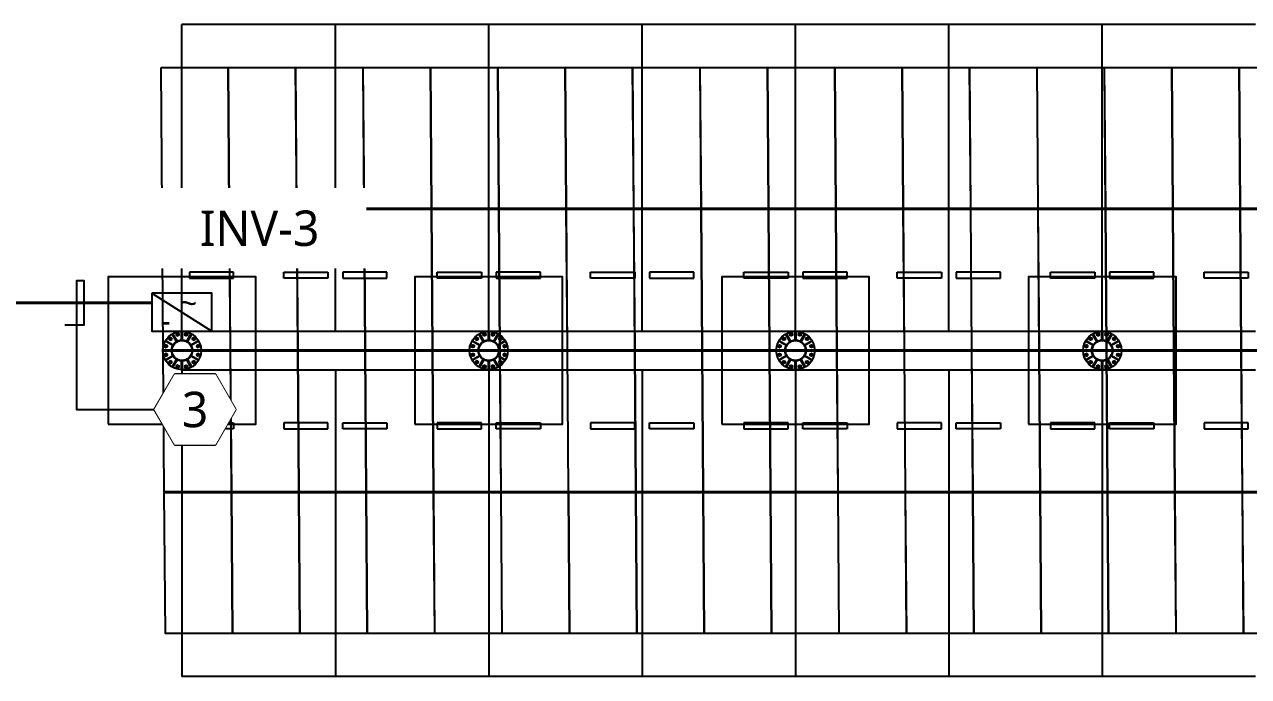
# Model space of a CAD drawing. Header units: millimetres. Extents: x 10297564 to 11610295, y -9287743 to -8409454.
# Drawn here: x 10778562 to 10799311, y -8887268 to -8876218 of the extents above; entities that cross this region are included whole.
import ezdxf
from ezdxf.enums import TextEntityAlignment as Align

# ---------------------------------------------------------------- set-up
doc = ezdxf.new("R2010")
doc.units = ezdxf.units.MM
doc.header["$LTSCALE"] = 100
doc.linetypes.add('CEN3', pattern=[14, 10, -1.5, 1, -1.5])
for name, color, linetype in [('4', 4, 'Continuous'), ('E-BACK', 8, 'Continuous'), ('E-TEXT', 7, 'Continuous'), ('E-TEXT-BOX', 7, 'Continuous'), ('module', 5, 'Continuous'), ('Sym', 2, 'Continuous'), ('TEXTLINE', 1, 'Continuous')]:
    doc.layers.add(name, color=color, linetype=linetype)
doc.layers.add('e-line', color=3, linetype='Continuous', lineweight=35)
doc.styles.add('MG', font='malgun.ttf')
doc.styles.add('새굴림', font='NGULIM.TTF')

# ---------------------------------------------------------------- blocks, each defined once
blk = doc.blocks.new('ANCHOR_BOLT-PLAN-M24')
at = {"layer": 'E-BACK'}
for p, q in [((-26, 0), (26, 0)), ((-20, -4), (-18, 3)), ((0, 21), (-18, 10)), ((-18, 10), (-18, -10)), ((-13, 16), (-15, 12)), ((-13, 16), (-6, 17)), ((0, 26), (0, -26)), ((18, 10), (0, 21)), ((7, 20), (3, 19)), ((7, 20), (12, 14)), ((18, -10), (18, 10)), ((20, 4), (18, 7)), ((20, 4), (18, -3)), ((-20, -4), (-18, -7)), ((-18, -10), (0, -21)), ((-7, -20), (-12, -14)), ((-7, -20), (-3, -19)), ((0, -21), (18, -10)), ((13, -16), (6, -17)), ((13, -16), (15, -12))]:
    blk.add_line(p, q, dxfattribs=at)
for radius in [22, 12]:
    blk.add_circle((0, 0), radius, dxfattribs=at)
blk = doc.blocks.new('Arrow_Circle')
blk.add_circle((0, 0), 1)
blk = doc.blocks.new('INV')
at = {"layer": '4', "color": 2}
blk.add_line((-483, 0), (0, 763), dxfattribs=at)
blk.add_lwpolyline([(-483, 0), (0, 0), (0, 763), (-483, 763)], close=True, dxfattribs=at)
at = {"layer": 'E-TEXT-BOX', "color": 2, "style": '새굴림'}
for s, p in [('~', (-217, 346)), ('-', (12, 106))]:
    blk.add_text(s, height=293, rotation=90, dxfattribs=at).set_placement(p)

msp = doc.modelspace()

# ---------------------------------------------------------------- linework, layer by layer
at = {"layer": 'E-BACK', "linetype": 'ByBlock', "ltscale": 1.8}
for p, q in [((10783831.9, -8876218.1), (10781231.9, -8876218.1)), ((10781231.9, -8881418.1), (10781231.9, -8876218.1)), ((10786431.9, -8876218.1), (10783831.9, -8876218.1)), ((10783831.9, -8881418.1), (10783831.9, -8876218.1)), ((10783831.9, -8881418.1), (10783831.9, -8876218.1)), ((10789031.9, -8876218.1), (10786431.9, -8876218.1)), ((10786431.9, -8881418.1), (10786431.9, -8876218.1)), ((10786431.9, -8881418.1), (10786431.9, -8876218.1)), ((10791631.9, -8876218.1), (10789031.9, -8876218.1)), ((10789031.9, -8881418.1), (10789031.9, -8876218.1)), ((10789031.9, -8881418.1), (10789031.9, -8876218.1)), ((10794231.9, -8876218.1), (10791631.9, -8876218.1)), ((10791631.9, -8881418.1), (10791631.9, -8876218.1)), ((10791631.9, -8881418.1), (10791631.9, -8876218.1)), ((10796831.9, -8876218.1), (10794231.9, -8876218.1)), ((10794231.9, -8881418.1), (10794231.9, -8876218.1)), ((10794231.9, -8881418.1), (10794231.9, -8876218.1)), ((10799431.9, -8876218.1), (10796831.9, -8876218.1)), ((10796831.9, -8881418.1), (10796831.9, -8876218.1)), ((10796831.9, -8881418.1), (10796831.9, -8876218.1)), ((10782106.9, -8880418.1), (10781356.9, -8880418.1)), ((10781356.9, -8880418.1), (10781356.9, -8880518.1)), ((10781356.9, -8880518.1), (10782106.9, -8880518.1)), ((10782106.9, -8880518.1), (10782106.9, -8880418.1)), ((10782956.9, -8880418.1), (10783706.9, -8880418.1)), ((10782956.9, -8880518.1), (10782956.9, -8880418.1)), ((10783706.9, -8880518.1), (10782956.9, -8880518.1)), ((10783706.9, -8880418.1), (10783706.9, -8880518.1)), ((10784706.9, -8880418.1), (10783956.9, -8880418.1)), ((10783956.9, -8880418.1), (10783956.9, -8880518.1)), ((10783956.9, -8880518.1), (10784706.9, -8880518.1)), ((10784706.9, -8880518.1), (10784706.9, -8880418.1)), ((10785556.9, -8880418.1), (10786306.9, -8880418.1)), ((10785556.9, -8880518.1), (10785556.9, -8880418.1)), ((10786306.9, -8880518.1), (10785556.9, -8880518.1)), ((10786306.9, -8880418.1), (10786306.9, -8880518.1)), ((10787306.9, -8880418.1), (10786556.9, -8880418.1)), ((10786556.9, -8880418.1), (10786556.9, -8880518.1)), ((10786556.9, -8880518.1), (10787306.9, -8880518.1)), ((10787306.9, -8880518.1), (10787306.9, -8880418.1)), ((10788156.9, -8880418.1), (10788906.9, -8880418.1)), ((10788156.9, -8880518.1), (10788156.9, -8880418.1)), ((10788906.9, -8880518.1), (10788156.9, -8880518.1)), ((10788906.9, -8880418.1), (10788906.9, -8880518.1)), ((10789906.9, -8880418.1), (10789156.9, -8880418.1)), ((10789156.9, -8880418.1), (10789156.9, -8880518.1)), ((10789156.9, -8880518.1), (10789906.9, -8880518.1)), ((10789906.9, -8880518.1), (10789906.9, -8880418.1)), ((10790756.9, -8880418.1), (10791506.9, -8880418.1)), ((10790756.9, -8880518.1), (10790756.9, -8880418.1)), ((10791506.9, -8880518.1), (10790756.9, -8880518.1)), ((10791506.9, -8880418.1), (10791506.9, -8880518.1)), ((10792506.9, -8880418.1), (10791756.9, -8880418.1)), ((10791756.9, -8880418.1), (10791756.9, -8880518.1)), ((10791756.9, -8880518.1), (10792506.9, -8880518.1)), ((10792506.9, -8880518.1), (10792506.9, -8880418.1)), ((10793356.9, -8880418.1), (10794106.9, -8880418.1)), ((10793356.9, -8880518.1), (10793356.9, -8880418.1)), ((10794106.9, -8880518.1), (10793356.9, -8880518.1)), ((10794106.9, -8880418.1), (10794106.9, -8880518.1)), ((10795106.9, -8880418.1), (10794356.9, -8880418.1)), ((10794356.9, -8880418.1), (10794356.9, -8880518.1)), ((10794356.9, -8880518.1), (10795106.9, -8880518.1)), ((10795106.9, -8880518.1), (10795106.9, -8880418.1)), ((10795956.9, -8880418.1), (10796706.9, -8880418.1)), ((10795956.9, -8880518.1), (10795956.9, -8880418.1)), ((10796706.9, -8880518.1), (10795956.9, -8880518.1)), ((10796706.9, -8880418.1), (10796706.9, -8880518.1)), ((10797706.9, -8880418.1), (10796956.9, -8880418.1)), ((10796956.9, -8880418.1), (10796956.9, -8880518.1)), ((10796956.9, -8880518.1), (10797706.9, -8880518.1)), ((10797706.9, -8880518.1), (10797706.9, -8880418.1)), ((10798556.9, -8880418.1), (10799306.9, -8880418.1)), ((10798556.9, -8880518.1), (10798556.9, -8880418.1)), ((10799306.9, -8880518.1), (10798556.9, -8880518.1)), ((10799306.9, -8880418.1), (10799306.9, -8880518.1)), ((10781231.9, -8881418.1), (10783831.9, -8881418.1)), ((10783831.9, -8881418.1), (10786431.9, -8881418.1)), ((10786431.9, -8881418.1), (10789031.9, -8881418.1)), ((10789031.9, -8881418.1), (10791631.9, -8881418.1)), ((10791631.9, -8881418.1), (10794231.9, -8881418.1)), ((10794231.9, -8881418.1), (10796831.9, -8881418.1)), ((10796831.9, -8881418.1), (10799431.9, -8881418.1)), ((10781231.9, -8882068.1), (10783831.9, -8882068.1)), ((10781231.9, -8882068.1), (10781231.9, -8887268.1)), ((10783831.9, -8882068.1), (10786431.9, -8882068.1)), ((10783831.9, -8882068.1), (10783831.9, -8887268.1)), ((10783831.9, -8882068.1), (10783831.9, -8887268.1)), ((10786431.9, -8882068.1), (10789031.9, -8882068.1)), ((10786431.9, -8882068.1), (10786431.9, -8887268.1)), ((10786431.9, -8882068.1), (10786431.9, -8887268.1)), ((10789031.9, -8882068.1), (10791631.9, -8882068.1)), ((10789031.9, -8882068.1), (10789031.9, -8887268.1)), ((10789031.9, -8882068.1), (10789031.9, -8887268.1)), ((10791631.9, -8882068.1), (10794231.9, -8882068.1)), ((10791631.9, -8882068.1), (10791631.9, -8887268.1)), ((10791631.9, -8882068.1), (10791631.9, -8887268.1)), ((10794231.9, -8882068.1), (10796831.9, -8882068.1)), ((10794231.9, -8882068.1), (10794231.9, -8887268.1)), ((10794231.9, -8882068.1), (10794231.9, -8887268.1)), ((10796831.9, -8882068.1), (10799431.9, -8882068.1)), ((10796831.9, -8882068.1), (10796831.9, -8887268.1)), ((10796831.9, -8882068.1), (10796831.9, -8887268.1)), ((10781356.9, -8883068.1), (10781356.9, -8882968.1)), ((10781356.9, -8882968.1), (10782106.9, -8882968.1)), ((10782106.9, -8882968.1), (10782106.9, -8883068.1)), ((10783706.9, -8882968.1), (10782956.9, -8882968.1)), ((10782956.9, -8882968.1), (10782956.9, -8883068.1)), ((10783706.9, -8883068.1), (10783706.9, -8882968.1)), ((10783956.9, -8883068.1), (10783956.9, -8882968.1)), ((10783956.9, -8882968.1), (10784706.9, -8882968.1)), ((10784706.9, -8882968.1), (10784706.9, -8883068.1)), ((10786306.9, -8882968.1), (10785556.9, -8882968.1)), ((10785556.9, -8882968.1), (10785556.9, -8883068.1)), ((10786306.9, -8883068.1), (10786306.9, -8882968.1)), ((10786556.9, -8883068.1), (10786556.9, -8882968.1)), ((10786556.9, -8882968.1), (10787306.9, -8882968.1)), ((10787306.9, -8882968.1), (10787306.9, -8883068.1)), ((10788906.9, -8882968.1), (10788156.9, -8882968.1)), ((10788156.9, -8882968.1), (10788156.9, -8883068.1)), ((10788906.9, -8883068.1), (10788906.9, -8882968.1)), ((10789156.9, -8883068.1), (10789156.9, -8882968.1)), ((10789156.9, -8882968.1), (10789906.9, -8882968.1)), ((10789906.9, -8882968.1), (10789906.9, -8883068.1)), ((10791506.9, -8882968.1), (10790756.9, -8882968.1)), ((10790756.9, -8882968.1), (10790756.9, -8883068.1)), ((10791506.9, -8883068.1), (10791506.9, -8882968.1)), ((10791756.9, -8883068.1), (10791756.9, -8882968.1)), ((10791756.9, -8882968.1), (10792506.9, -8882968.1)), ((10792506.9, -8882968.1), (10792506.9, -8883068.1)), ((10794106.9, -8882968.1), (10793356.9, -8882968.1)), ((10793356.9, -8882968.1), (10793356.9, -8883068.1)), ((10794106.9, -8883068.1), (10794106.9, -8882968.1)), ((10794356.9, -8883068.1), (10794356.9, -8882968.1)), ((10794356.9, -8882968.1), (10795106.9, -8882968.1)), ((10795106.9, -8882968.1), (10795106.9, -8883068.1)), ((10796706.9, -8882968.1), (10795956.9, -8882968.1)), ((10795956.9, -8882968.1), (10795956.9, -8883068.1)), ((10796706.9, -8883068.1), (10796706.9, -8882968.1)), ((10796956.9, -8883068.1), (10796956.9, -8882968.1)), ((10796956.9, -8882968.1), (10797706.9, -8882968.1)), ((10797706.9, -8882968.1), (10797706.9, -8883068.1)), ((10799306.9, -8882968.1), (10798556.9, -8882968.1)), ((10798556.9, -8882968.1), (10798556.9, -8883068.1)), ((10799306.9, -8883068.1), (10799306.9, -8882968.1)), ((10782106.9, -8883068.1), (10781356.9, -8883068.1)), ((10782956.9, -8883068.1), (10783706.9, -8883068.1)), ((10784706.9, -8883068.1), (10783956.9, -8883068.1)), ((10785556.9, -8883068.1), (10786306.9, -8883068.1)), ((10787306.9, -8883068.1), (10786556.9, -8883068.1)), ((10788156.9, -8883068.1), (10788906.9, -8883068.1)), ((10789906.9, -8883068.1), (10789156.9, -8883068.1)), ((10790756.9, -8883068.1), (10791506.9, -8883068.1)), ((10792506.9, -8883068.1), (10791756.9, -8883068.1)), ((10793356.9, -8883068.1), (10794106.9, -8883068.1)), ((10795106.9, -8883068.1), (10794356.9, -8883068.1)), ((10795956.9, -8883068.1), (10796706.9, -8883068.1)), ((10797706.9, -8883068.1), (10796956.9, -8883068.1)), ((10798556.9, -8883068.1), (10799306.9, -8883068.1)), ((10783831.9, -8887268.1), (10781231.9, -8887268.1)), ((10786431.9, -8887268.1), (10783831.9, -8887268.1)), ((10789031.9, -8887268.1), (10786431.9, -8887268.1)), ((10791631.9, -8887268.1), (10789031.9, -8887268.1)), ((10794231.9, -8887268.1), (10791631.9, -8887268.1)), ((10796831.9, -8887268.1), (10794231.9, -8887268.1)), ((10799431.9, -8887268.1), (10796831.9, -8887268.1))]:
    msp.add_line(p, q, dxfattribs=at)
at = {"layer": 'E-BACK'}
for points in [[(10779981.9, -8882993.1), (10782481.9, -8882993.1), (10782481.9, -8880493.1), (10779981.9, -8880493.1)], [(10785181.9, -8882993.1), (10787681.9, -8882993.1), (10787681.9, -8880493.1), (10785181.9, -8880493.1)], [(10790381.9, -8882993.1), (10792881.9, -8882993.1), (10792881.9, -8880493.1), (10790381.9, -8880493.1)], [(10795581.9, -8882993.1), (10798081.9, -8882993.1), (10798081.9, -8880493.1), (10795581.9, -8880493.1)]]:
    msp.add_lwpolyline(points, close=True, dxfattribs=at)
for points in [[(10781080.9, -8881649), (10781074.9, -8881659.4), (10780956.1, -8881590.8), (10780962.1, -8881580.4), (10781080.9, -8881649)], [(10781148.2, -8881586.1), (10781137.8, -8881592.1), (10781069.2, -8881473.3), (10781079.6, -8881467.3), (10781148.2, -8881586.1)], [(10781237.9, -8881565.3), (10781225.9, -8881565.3), (10781225.9, -8881428.1), (10781237.9, -8881428.1), (10781237.9, -8881565.3)], [(10781326, -8881592.1), (10781315.6, -8881586.1), (10781384.2, -8881467.3), (10781394.6, -8881473.3), (10781326, -8881592.1)], [(10781388.9, -8881659.4), (10781382.9, -8881649), (10781501.7, -8881580.4), (10781507.7, -8881590.8), (10781388.9, -8881659.4)], [(10786280.9, -8881649), (10786274.9, -8881659.4), (10786156.1, -8881590.8), (10786162.1, -8881580.4), (10786280.9, -8881649)], [(10786348.2, -8881586.1), (10786337.8, -8881592.1), (10786269.2, -8881473.3), (10786279.6, -8881467.3), (10786348.2, -8881586.1)], [(10786437.9, -8881565.3), (10786425.9, -8881565.3), (10786425.9, -8881428.1), (10786437.9, -8881428.1), (10786437.9, -8881565.3)], [(10786526, -8881592.1), (10786515.6, -8881586.1), (10786584.2, -8881467.3), (10786594.6, -8881473.3), (10786526, -8881592.1)], [(10786588.9, -8881659.4), (10786582.9, -8881649), (10786701.7, -8881580.4), (10786707.7, -8881590.8), (10786588.9, -8881659.4)], [(10791480.9, -8881649), (10791474.9, -8881659.4), (10791356.1, -8881590.8), (10791362.1, -8881580.4), (10791480.9, -8881649)], [(10791548.2, -8881586.1), (10791537.8, -8881592.1), (10791469.2, -8881473.3), (10791479.6, -8881467.3), (10791548.2, -8881586.1)], [(10791637.9, -8881565.3), (10791625.9, -8881565.3), (10791625.9, -8881428.1), (10791637.9, -8881428.1), (10791637.9, -8881565.3)], [(10791726, -8881592.1), (10791715.6, -8881586.1), (10791784.2, -8881467.3), (10791794.6, -8881473.3), (10791726, -8881592.1)], [(10791788.9, -8881659.4), (10791782.9, -8881649), (10791901.7, -8881580.4), (10791907.7, -8881590.8), (10791788.9, -8881659.4)], [(10796680.9, -8881649), (10796674.9, -8881659.4), (10796556.1, -8881590.8), (10796562.1, -8881580.4), (10796680.9, -8881649)], [(10796748.2, -8881586.1), (10796737.8, -8881592.1), (10796669.2, -8881473.3), (10796679.6, -8881467.3), (10796748.2, -8881586.1)], [(10796837.9, -8881565.3), (10796825.9, -8881565.3), (10796825.9, -8881428.1), (10796837.9, -8881428.1), (10796837.9, -8881565.3)], [(10796926, -8881592.1), (10796915.6, -8881586.1), (10796984.2, -8881467.3), (10796994.6, -8881473.3), (10796926, -8881592.1)], [(10796988.9, -8881659.4), (10796982.9, -8881649), (10797101.7, -8881580.4), (10797107.7, -8881590.8), (10796988.9, -8881659.4)], [(10781054.1, -8881737.1), (10781054.1, -8881749.1), (10780916.9, -8881749.1), (10780916.9, -8881737.1), (10781054.1, -8881737.1)], [(10781409.7, -8881749.1), (10781409.7, -8881737.1), (10781546.9, -8881737.1), (10781546.9, -8881749.1), (10781409.7, -8881749.1)], [(10786254.1, -8881737.1), (10786254.1, -8881749.1), (10786116.9, -8881749.1), (10786116.9, -8881737.1), (10786254.1, -8881737.1)], [(10786609.7, -8881749.1), (10786609.7, -8881737.1), (10786746.9, -8881737.1), (10786746.9, -8881749.1), (10786609.7, -8881749.1)], [(10791454.1, -8881737.1), (10791454.1, -8881749.1), (10791316.9, -8881749.1), (10791316.9, -8881737.1), (10791454.1, -8881737.1)], [(10791809.7, -8881749.1), (10791809.7, -8881737.1), (10791946.9, -8881737.1), (10791946.9, -8881749.1), (10791809.7, -8881749.1)], [(10796654.1, -8881737.1), (10796654.1, -8881749.1), (10796516.9, -8881749.1), (10796516.9, -8881737.1), (10796654.1, -8881737.1)], [(10797009.7, -8881749.1), (10797009.7, -8881737.1), (10797146.9, -8881737.1), (10797146.9, -8881749.1), (10797009.7, -8881749.1)], [(10781074.9, -8881826.8), (10781080.9, -8881837.2), (10780962.1, -8881905.8), (10780956.1, -8881895.4), (10781074.9, -8881826.8)], [(10781137.8, -8881894.1), (10781148.2, -8881900.1), (10781079.6, -8882018.9), (10781069.2, -8882012.9), (10781137.8, -8881894.1)], [(10781225.9, -8881920.9), (10781237.9, -8881920.9), (10781237.9, -8882058.1), (10781225.9, -8882058.1), (10781225.9, -8881920.9)], [(10781315.6, -8881900.1), (10781326, -8881894.1), (10781394.6, -8882012.9), (10781384.2, -8882018.9), (10781315.6, -8881900.1)], [(10781382.9, -8881837.2), (10781388.9, -8881826.8), (10781507.7, -8881895.4), (10781501.7, -8881905.8), (10781382.9, -8881837.2)], [(10786274.9, -8881826.8), (10786280.9, -8881837.2), (10786162.1, -8881905.8), (10786156.1, -8881895.4), (10786274.9, -8881826.8)], [(10786337.8, -8881894.1), (10786348.2, -8881900.1), (10786279.6, -8882018.9), (10786269.2, -8882012.9), (10786337.8, -8881894.1)], [(10786425.9, -8881920.9), (10786437.9, -8881920.9), (10786437.9, -8882058.1), (10786425.9, -8882058.1), (10786425.9, -8881920.9)], [(10786515.6, -8881900.1), (10786526, -8881894.1), (10786594.6, -8882012.9), (10786584.2, -8882018.9), (10786515.6, -8881900.1)], [(10786582.9, -8881837.2), (10786588.9, -8881826.8), (10786707.7, -8881895.4), (10786701.7, -8881905.8), (10786582.9, -8881837.2)], [(10791474.9, -8881826.8), (10791480.9, -8881837.2), (10791362.1, -8881905.8), (10791356.1, -8881895.4), (10791474.9, -8881826.8)], [(10791537.8, -8881894.1), (10791548.2, -8881900.1), (10791479.6, -8882018.9), (10791469.2, -8882012.9), (10791537.8, -8881894.1)], [(10791625.9, -8881920.9), (10791637.9, -8881920.9), (10791637.9, -8882058.1), (10791625.9, -8882058.1), (10791625.9, -8881920.9)], [(10791715.6, -8881900.1), (10791726, -8881894.1), (10791794.6, -8882012.9), (10791784.2, -8882018.9), (10791715.6, -8881900.1)], [(10791782.9, -8881837.2), (10791788.9, -8881826.8), (10791907.7, -8881895.4), (10791901.7, -8881905.8), (10791782.9, -8881837.2)], [(10796674.9, -8881826.8), (10796680.9, -8881837.2), (10796562.1, -8881905.8), (10796556.1, -8881895.4), (10796674.9, -8881826.8)], [(10796737.8, -8881894.1), (10796748.2, -8881900.1), (10796679.6, -8882018.9), (10796669.2, -8882012.9), (10796737.8, -8881894.1)], [(10796825.9, -8881920.9), (10796837.9, -8881920.9), (10796837.9, -8882058.1), (10796825.9, -8882058.1), (10796825.9, -8881920.9)], [(10796915.6, -8881900.1), (10796926, -8881894.1), (10796994.6, -8882012.9), (10796984.2, -8882018.9), (10796915.6, -8881900.1)], [(10796982.9, -8881837.2), (10796988.9, -8881826.8), (10797107.7, -8881895.4), (10797101.7, -8881905.8), (10796982.9, -8881837.2)]]:
    msp.add_lwpolyline(points, dxfattribs=at)
for centre, radius in [((10781231.9, -8881743.1), 325), ((10781231.9, -8881743.1), 177.8), ((10781231.9, -8881743.1), 169.8), ((10786431.9, -8881743.1), 325), ((10786431.9, -8881743.1), 177.8), ((10786431.9, -8881743.1), 169.8), ((10791631.9, -8881743.1), 325), ((10791631.9, -8881743.1), 177.8), ((10791631.9, -8881743.1), 169.8), ((10796831.9, -8881743.1), 325), ((10796831.9, -8881743.1), 177.8), ((10796831.9, -8881743.1), 169.8)]:
    msp.add_circle(centre, radius, dxfattribs=at)
at = {"layer": 'module', "color": 8, "linetype": 'Continuous', "ltscale": 2}
for points in [[(10780877.9, -8876946.9), (10782010.3, -8876946.9), (10782028.3, -8879337.7), (10780895.8, -8879337.7), (10780877.9, -8876946.9)], [(10782020.3, -8876946.9), (10783152.8, -8876946.9), (10783170.8, -8879337.7), (10782038.3, -8879337.7), (10782020.3, -8876946.9)], [(10783162.8, -8876946.9), (10784295.3, -8876946.9), (10784313.3, -8879337.7), (10783180.8, -8879337.7), (10783162.8, -8876946.9)], [(10784305.3, -8876946.9), (10785437.8, -8876946.9), (10785455.7, -8879337.7), (10784323.3, -8879337.7), (10784305.3, -8876946.9)], [(10785447.8, -8876946.9), (10786580.3, -8876946.9), (10786598.2, -8879337.7), (10785465.7, -8879337.7), (10785447.8, -8876946.9)], [(10786590.3, -8876946.9), (10787722.8, -8876946.9), (10787740.7, -8879337.7), (10786608.2, -8879337.7), (10786590.3, -8876946.9)], [(10787732.8, -8876946.9), (10788865.2, -8876946.9), (10788883.2, -8879337.7), (10787750.7, -8879337.7), (10787732.8, -8876946.9)], [(10788875.2, -8876946.9), (10790007.7, -8876946.9), (10790025.7, -8879337.7), (10788893.2, -8879337.7), (10788875.2, -8876946.9)], [(10790017.7, -8876946.9), (10791150.2, -8876946.9), (10791168.1, -8879337.7), (10790035.7, -8879337.7), (10790017.7, -8876946.9)], [(10791160.2, -8876946.9), (10792292.7, -8876946.9), (10792310.6, -8879337.7), (10791178.1, -8879337.7), (10791160.2, -8876946.9)], [(10792302.7, -8876946.9), (10793435.2, -8876946.9), (10793453.1, -8879337.7), (10792320.6, -8879337.7), (10792302.7, -8876946.9)], [(10793445.2, -8876946.9), (10794577.6, -8876946.9), (10794595.6, -8879337.7), (10793463.1, -8879337.7), (10793445.2, -8876946.9)], [(10794587.6, -8876946.9), (10795720.1, -8876946.9), (10795738.1, -8879337.7), (10794605.6, -8879337.7), (10794587.6, -8876946.9)], [(10795730.1, -8876946.9), (10796862.6, -8876946.9), (10796880.6, -8879337.7), (10795748.1, -8879337.7), (10795730.1, -8876946.9)], [(10796872.6, -8876946.9), (10798005.1, -8876946.9), (10798023, -8879337.7), (10796890.6, -8879337.7), (10796872.6, -8876946.9)], [(10798015.1, -8876946.9), (10799147.6, -8876946.9), (10799165.5, -8879337.7), (10798033, -8879337.7), (10798015.1, -8876946.9)], [(10799157.6, -8876946.9), (10800290.1, -8876946.9), (10800308, -8879337.7), (10799175.5, -8879337.7), (10799157.6, -8876946.9)], [(10780895.9, -8879347.4), (10782028.4, -8879347.4), (10782046.3, -8881738.3), (10780913.8, -8881738.3), (10780895.9, -8879347.4)], [(10782038.4, -8879347.4), (10783170.8, -8879347.4), (10783188.8, -8881738.3), (10782056.3, -8881738.3), (10782038.4, -8879347.4)], [(10783180.8, -8879347.4), (10784313.3, -8879347.4), (10784331.3, -8881738.3), (10783198.8, -8881738.3), (10783180.8, -8879347.4)], [(10784323.3, -8879347.4), (10785455.8, -8879347.4), (10785473.8, -8881738.3), (10784341.3, -8881738.3), (10784323.3, -8879347.4)], [(10785465.8, -8879347.4), (10786598.3, -8879347.4), (10786616.2, -8881738.3), (10785483.8, -8881738.3), (10785465.8, -8879347.4)], [(10786608.3, -8879347.4), (10787740.8, -8879347.4), (10787758.7, -8881738.3), (10786626.2, -8881738.3), (10786608.3, -8879347.4)], [(10787750.8, -8879347.4), (10788883.3, -8879347.4), (10788901.2, -8881738.3), (10787768.7, -8881738.3), (10787750.8, -8879347.4)], [(10788893.3, -8879347.4), (10790025.7, -8879347.4), (10790043.7, -8881738.3), (10788911.2, -8881738.3), (10788893.3, -8879347.4)], [(10790035.7, -8879347.4), (10791168.2, -8879347.4), (10791186.2, -8881738.3), (10790053.7, -8881738.3), (10790035.7, -8879347.4)], [(10791178.2, -8879347.4), (10792310.7, -8879347.4), (10792328.7, -8881738.3), (10791196.2, -8881738.3), (10791178.2, -8879347.4)], [(10792320.7, -8879347.4), (10793453.2, -8879347.4), (10793471.1, -8881738.3), (10792338.6, -8881738.3), (10792320.7, -8879347.4)], [(10793463.2, -8879347.4), (10794595.7, -8879347.4), (10794613.6, -8881738.3), (10793481.1, -8881738.3), (10793463.2, -8879347.4)], [(10794605.7, -8879347.4), (10795738.1, -8879347.4), (10795756.1, -8881738.3), (10794623.6, -8881738.3), (10794605.7, -8879347.4)], [(10795748.1, -8879347.4), (10796880.6, -8879347.4), (10796898.6, -8881738.3), (10795766.1, -8881738.3), (10795748.1, -8879347.4)], [(10796890.6, -8879347.4), (10798023.1, -8879347.4), (10798041.1, -8881738.3), (10796908.6, -8881738.3), (10796890.6, -8879347.4)], [(10798033.1, -8879347.4), (10799165.6, -8879347.4), (10799183.5, -8881738.3), (10798051.1, -8881738.3), (10798033.1, -8879347.4)], [(10799175.6, -8879347.4), (10800308.1, -8879347.4), (10800326, -8881738.3), (10799193.5, -8881738.3), (10799175.6, -8879347.4)], [(10780913.9, -8881748), (10782046.4, -8881748), (10782064.3, -8884138.8), (10780931.8, -8884138.8), (10780913.9, -8881748)], [(10782056.4, -8881748), (10783188.9, -8881748), (10783206.8, -8884138.8), (10782074.3, -8884138.8), (10782056.4, -8881748)], [(10783198.9, -8881748), (10784331.4, -8881748), (10784349.3, -8884138.8), (10783216.8, -8884138.8), (10783198.9, -8881748)], [(10784341.3, -8881748), (10785473.8, -8881748), (10785491.8, -8884138.8), (10784359.3, -8884138.8), (10784341.3, -8881748)], [(10785483.8, -8881748), (10786616.3, -8881748), (10786634.3, -8884138.8), (10785501.8, -8884138.8), (10785483.8, -8881748)], [(10786626.3, -8881748), (10787758.8, -8881748), (10787776.7, -8884138.8), (10786644.3, -8884138.8), (10786626.3, -8881748)], [(10787768.8, -8881748), (10788901.3, -8881748), (10788919.2, -8884138.8), (10787786.7, -8884138.8), (10787768.8, -8881748)], [(10788911.3, -8881748), (10790043.8, -8881748), (10790061.7, -8884138.8), (10788929.2, -8884138.8), (10788911.3, -8881748)], [(10790053.8, -8881748), (10791186.2, -8881748), (10791204.2, -8884138.8), (10790071.7, -8884138.8), (10790053.8, -8881748)], [(10791196.2, -8881748), (10792328.7, -8881748), (10792346.7, -8884138.8), (10791214.2, -8884138.8), (10791196.2, -8881748)], [(10792338.7, -8881748), (10793471.2, -8881748), (10793489.2, -8884138.8), (10792356.7, -8884138.8), (10792338.7, -8881748)], [(10793481.2, -8881748), (10794613.7, -8881748), (10794631.6, -8884138.8), (10793499.1, -8884138.8), (10793481.2, -8881748)], [(10794623.7, -8881748), (10795756.2, -8881748), (10795774.1, -8884138.8), (10794641.6, -8884138.8), (10794623.7, -8881748)], [(10795766.2, -8881748), (10796898.7, -8881748), (10796916.6, -8884138.8), (10795784.1, -8884138.8), (10795766.2, -8881748)], [(10796908.6, -8881748), (10798041.1, -8881748), (10798059.1, -8884138.8), (10796926.6, -8884138.8), (10796908.6, -8881748)], [(10798051.1, -8881748), (10799183.6, -8881748), (10799201.6, -8884138.8), (10798069.1, -8884138.8), (10798051.1, -8881748)], [(10799193.6, -8881748), (10800326.1, -8881748), (10800344, -8884138.8), (10799211.6, -8884138.8), (10799193.6, -8881748)], [(10780931.9, -8884148.5), (10782064.4, -8884148.5), (10782082.4, -8886539.3), (10780949.9, -8886539.3), (10780931.9, -8884148.5)], [(10782074.4, -8884148.5), (10783206.9, -8884148.5), (10783224.8, -8886539.3), (10782092.3, -8886539.3), (10782074.4, -8884148.5)], [(10783216.9, -8884148.5), (10784349.4, -8884148.5), (10784367.3, -8886539.3), (10783234.8, -8886539.3), (10783216.9, -8884148.5)], [(10784359.4, -8884148.5), (10785491.9, -8884148.5), (10785509.8, -8886539.3), (10784377.3, -8886539.3), (10784359.4, -8884148.5)], [(10785501.8, -8884148.5), (10786634.3, -8884148.5), (10786652.3, -8886539.3), (10785519.8, -8886539.3), (10785501.8, -8884148.5)], [(10786644.3, -8884148.5), (10787776.8, -8884148.5), (10787794.8, -8886539.3), (10786662.3, -8886539.3), (10786644.3, -8884148.5)], [(10787786.8, -8884148.5), (10788919.3, -8884148.5), (10788937.2, -8886539.3), (10787804.8, -8886539.3), (10787786.8, -8884148.5)], [(10788929.3, -8884148.5), (10790061.8, -8884148.5), (10790079.7, -8886539.3), (10788947.2, -8886539.3), (10788929.3, -8884148.5)], [(10790071.8, -8884148.5), (10791204.3, -8884148.5), (10791222.2, -8886539.3), (10790089.7, -8886539.3), (10790071.8, -8884148.5)], [(10791214.3, -8884148.5), (10792346.7, -8884148.5), (10792364.7, -8886539.3), (10791232.2, -8886539.3), (10791214.3, -8884148.5)], [(10792356.7, -8884148.5), (10793489.2, -8884148.5), (10793507.2, -8886539.3), (10792374.7, -8886539.3), (10792356.7, -8884148.5)], [(10793499.2, -8884148.5), (10794631.7, -8884148.5), (10794649.7, -8886539.3), (10793517.2, -8886539.3), (10793499.2, -8884148.5)], [(10794641.7, -8884148.5), (10795774.2, -8884148.5), (10795792.1, -8886539.3), (10794659.6, -8886539.3), (10794641.7, -8884148.5)], [(10795784.2, -8884148.5), (10796916.7, -8884148.5), (10796934.6, -8886539.3), (10795802.1, -8886539.3), (10795784.2, -8884148.5)], [(10796926.7, -8884148.5), (10798059.2, -8884148.5), (10798077.1, -8886539.3), (10796944.6, -8886539.3), (10796926.7, -8884148.5)], [(10798069.1, -8884148.5), (10799201.6, -8884148.5), (10799219.6, -8886539.3), (10798087.1, -8886539.3), (10798069.1, -8884148.5)], [(10799211.6, -8884148.5), (10800344.1, -8884148.5), (10800362.1, -8886539.3), (10799229.6, -8886539.3), (10799211.6, -8884148.5)]]:
    msp.add_lwpolyline(points, dxfattribs=at)
at = {"layer": 'Sym', "color": 1}
msp.add_lwpolyline([(10781108.4, -8882144.4), (10780763.3, -8882742.2), (10781108.4, -8883340), (10781798.8, -8883340), (10782143.9, -8882742.2), (10781798.8, -8882144.4)], close=True, dxfattribs=at)
at = {"layer": 'TEXTLINE', "color": 1, "ltscale": 1.5}
msp.add_lwpolyline([(10779249, -8881310.8), (10779575.3, -8881310.8), (10779575.3, -8880562.8), (10779443.6, -8880562.8), (10779443.6, -8882742.2), (10780763.3, -8882742.2)], dxfattribs=at)

# ---------------------------------------------------------------- block references
at = {"xscale": 1.333333333333333, "yscale": 1.333333333333333, "zscale": 1.333333333333333, "rotation": 270}
msp.add_blockref('INV', (10780723.2, -8881418.1), dxfattribs=at)
at = {"layer": 'E-BACK'}
for p in [(10781033.9, -8881545.1), (10781159.4, -8881472.6), (10781304.3, -8881472.6), (10781429.9, -8881545.1), (10786233.9, -8881545.1), (10786359.4, -8881472.6), (10786504.3, -8881472.6), (10786629.9, -8881545.1), (10791433.9, -8881545.1), (10791559.4, -8881472.6), (10791704.3, -8881472.6), (10791829.9, -8881545.1), (10796633.9, -8881545.1), (10796759.4, -8881472.6), (10796904.3, -8881472.6), (10797029.9, -8881545.1), (10780961.4, -8881670.6), (10781502.3, -8881670.6), (10786161.4, -8881670.6), (10786702.3, -8881670.6), (10791361.4, -8881670.6), (10791902.3, -8881670.6), (10796561.4, -8881670.6), (10797102.3, -8881670.6), (10780961.4, -8881815.6), (10781033.9, -8881941.1), (10781159.4, -8882013.6), (10781304.3, -8882013.6), (10781429.9, -8881941.1), (10781502.3, -8881815.6), (10786161.4, -8881815.6), (10786233.9, -8881941.1), (10786359.4, -8882013.6), (10786504.3, -8882013.6), (10786629.9, -8881941.1), (10786702.3, -8881815.6), (10791361.4, -8881815.6), (10791433.9, -8881941.1), (10791559.4, -8882013.6), (10791704.3, -8882013.6), (10791829.9, -8881941.1), (10791902.3, -8881815.6), (10796561.4, -8881815.6), (10796633.9, -8881941.1), (10796759.4, -8882013.6), (10796904.3, -8882013.6), (10797029.9, -8881941.1), (10797102.3, -8881815.6)]:
    msp.add_blockref('ANCHOR_BOLT-PLAN-M24', p, dxfattribs=at)
at = {"layer": 'E-BACK', "xscale": 6, "yscale": 6}
for p in [(10781304.3, -8882013.6), (10786504.3, -8882013.6), (10791704.3, -8882013.6), (10796904.3, -8882013.6)]:
    msp.add_blockref('Arrow_Circle', p, dxfattribs=at)

# ---------------------------------------------------------------- next in the draw order: wipeouts: each hides what was drawn before it
at = {"color": 1, "linetype": 'ByBlock'}
for points in [[(10780739.7, -8878987.9), (10780739.7, -8880353.4), (10784356, -8880353.4), (10784356, -8878987.9)], [(10781798.8, -8882144.4), (10781108.4, -8882144.4), (10780763.3, -8882742.2), (10781108.4, -8883340), (10781798.8, -8883340), (10782143.9, -8882742.2)]]:
    msp.add_wipeout(points, dxfattribs=at).dxf.layer = 'E-TEXT-BOX'

# ---------------------------------------------------------------- next in the draw order: linework, layer by layer
at = {"layer": 'e-line', "color": 4, "linetype": 'CEN3', "ltscale": 2, "const_width": 50}
msp.add_lwpolyline([(10778083.9, -8883687.1), (10778083.9, -8881136.8, -0.4142136), (10778283.9, -8880936.8), (10780723.2, -8880936.8)], format="xyb", dxfattribs=at)

# ---------------------------------------------------------------- next in the draw order: texts
at = {"layer": 'E-TEXT', "style": 'MG'}
for s, p in [('INV-3', (10782547.8, -8879670.7)), ('3', (10781453.6, -8882742.2))]:
    msp.add_text(s, height=600, dxfattribs=at).set_placement(p, align=Align.MIDDLE)

doc.saveas('drawing.dxf')
